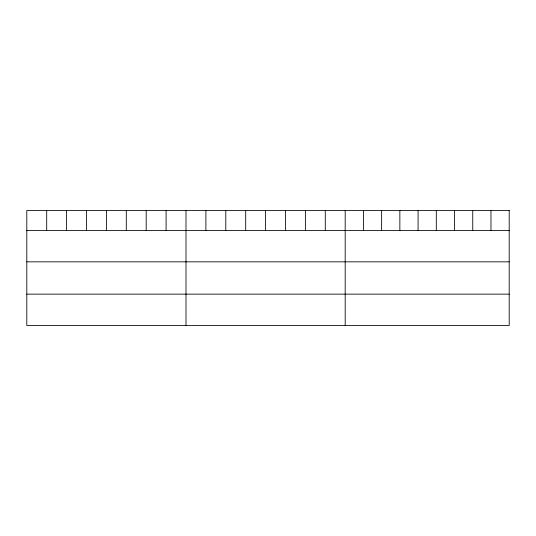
<?xml version="1.0" encoding="UTF-8"?>
<svg xmlns="http://www.w3.org/2000/svg" width="536" height="536" viewBox="0 0 536 536"><rect width="100%" height="100%" fill="white"/><g stroke="black" fill="none" stroke-linecap="round" stroke-linejoin="round"><path stroke-width="0.8" d="M26.8 230.487L509.2 230.487M26.8 261.843L509.2 261.843M26.8 294.143L509.2 294.143M490.976 210.501L490.976 230.487M472.752 210.501L472.752 230.487M454.528 210.501L454.528 230.487M436.304 210.501L436.304 230.487M418.08 210.501L418.08 230.487M399.856 210.501L399.856 230.487M381.632 210.501L381.632 230.487M363.408 210.501L363.408 230.487M345.184 210.501L345.184 325.499M325.285 210.501L325.285 230.487M305.386 210.501L305.386 230.487M285.487 210.501L285.487 230.487M265.588 210.501L265.588 230.487M245.689 210.501L245.689 230.487M225.79 210.501L225.79 230.487M205.891 210.501L205.891 230.487M185.992 210.501L185.992 325.499M166.093 210.501L166.093 230.487M146.194 210.501L146.194 230.487M126.295 210.501L126.295 230.487M106.396 210.501L106.396 230.487M86.497 210.501L86.497 230.487M66.598 210.501L66.598 230.487M46.699 210.501L46.699 230.487M509.2 210.501L26.8 210.501L26.8 325.499L509.2 325.499L509.2 210.501"/></g></svg>
